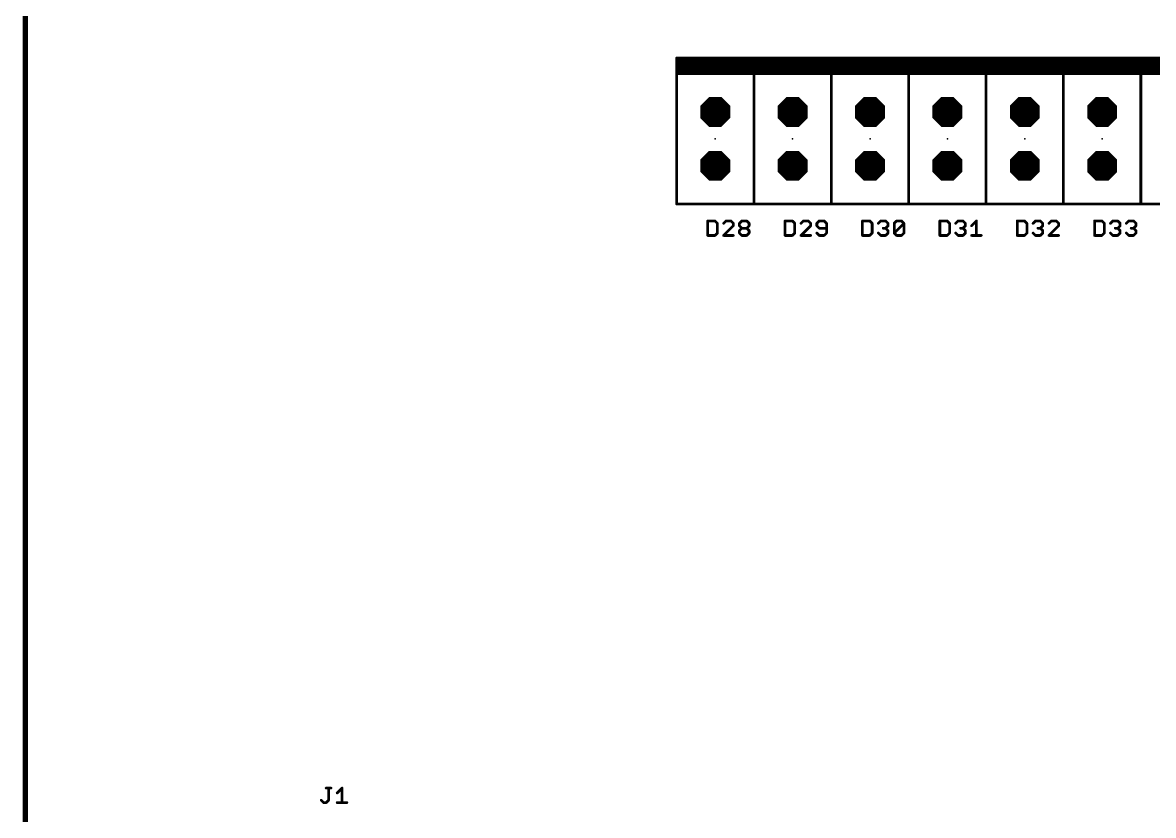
# Model space of a CAD drawing. Extents: x 0 to 426, y 0 to 160.
# Drawn here: x -0.1 to 53.2, y 37.1 to 74.5 of the extents above; entities that cross this region are included whole.
import ezdxf

# ---------------------------------------------------------------- set-up
doc = ezdxf.new("R2010")
doc.units = 0
doc.header["$MEASUREMENT"] = 0
doc.layers.get('0').update_dxf_attribs({"linetype": 'CONTINUOUS'})
for name, color, linetype in [('17', 82, 'CONTINUOUS'), ('20', 7, 'CONTINUOUS'), ('21', 253, 'CONTINUOUS'), ('23', 7, 'CONTINUOUS'), ('25', 253, 'CONTINUOUS')]:
    doc.layers.add(name, color=color, linetype=linetype)

# ---------------------------------------------------------------- blocks, each defined once
blk = doc.blocks.new('OCTAGONP')
at = {"const_width": 0.5}
blk.add_lwpolyline([(-0.25, -0.1036), (-0.25, 0.1036), (-0.1036, 0.25), (0.1036, 0.25), (0.25, 0.1036), (0.25, -0.1036), (0.1036, -0.25), (-0.1036, -0.25), (-0.25, -0.1036), (-0.25, 0.1036)], dxfattribs=at)

msp = doc.modelspace()

# ---------------------------------------------------------------- linework, layer by layer
at = {"layer": '20', "const_width": 0.254}
msp.add_lwpolyline([(0, 155), (0, 5)], dxfattribs=at)
at = {"layer": '21', "const_width": 0.0635}
for points in [[(30.725, 72.8418, 1), (30.725, 72.7782)], [(30.725, 72.8418, 1), (30.725, 72.7782)], [(30.725, 72.7148, 1), (30.725, 72.6513)], [(30.725, 72.5877, 1), (30.725, 72.5242)], [(30.7568, 72.81, 1), (30.6933, 72.81)], [(34.4068, 72.81, 1), (34.3432, 72.81)], [(34.375, 72.8418, 1), (34.375, 72.7782)], [(34.4068, 72.81, 1), (34.3432, 72.81)], [(34.375, 72.8418, 1), (34.375, 72.7782)], [(34.375, 72.7148, 1), (34.375, 72.6513)], [(34.375, 72.5877, 1), (34.375, 72.5242)], [(34.375, 72.7782, 1), (34.375, 72.8418)], [(34.375, 72.7782, 1), (34.375, 72.8418)], [(34.375, 72.6513, 1), (34.375, 72.7148)], [(34.375, 72.5242, 1), (34.375, 72.5877)], [(38.0568, 72.81, 1), (37.9932, 72.81)], [(38.025, 72.8418, 1), (38.025, 72.7782)], [(38.0568, 72.81, 1), (37.9932, 72.81)], [(38.025, 72.8418, 1), (38.025, 72.7782)], [(38.025, 72.7148, 1), (38.025, 72.6513)], [(38.025, 72.5877, 1), (38.025, 72.5242)], [(38.025, 72.7782, 1), (38.025, 72.8418)], [(38.025, 72.7782, 1), (38.025, 72.8418)], [(38.025, 72.6513, 1), (38.025, 72.7148)], [(38.025, 72.5242, 1), (38.025, 72.5877)], [(41.675, 72.8418, 1), (41.675, 72.7782)], [(41.675, 72.8418, 1), (41.675, 72.7782)], [(41.7068, 72.81, 1), (41.6433, 72.81)], [(41.7068, 72.81, 1), (41.6433, 72.81)], [(41.675, 72.7148, 1), (41.675, 72.6513)], [(41.675, 72.5877, 1), (41.675, 72.5242)], [(41.675, 72.7782, 1), (41.675, 72.8418)], [(41.675, 72.7782, 1), (41.675, 72.8418)], [(41.675, 72.6513, 1), (41.675, 72.7148)], [(41.675, 72.5242, 1), (41.675, 72.5877)], [(45.325, 72.8418, 1), (45.325, 72.7782)], [(45.325, 72.8418, 1), (45.325, 72.7782)], [(45.325, 72.7148, 1), (45.325, 72.6513)], [(45.325, 72.5877, 1), (45.325, 72.5242)], [(45.3568, 72.81, 1), (45.2933, 72.81)], [(45.3568, 72.81, 1), (45.2933, 72.81)], [(45.325, 72.7782, 1), (45.325, 72.8418)], [(45.325, 72.7782, 1), (45.325, 72.8418)], [(45.325, 72.6513, 1), (45.325, 72.7148)], [(45.325, 72.5242, 1), (45.325, 72.5877)], [(49.0068, 72.81, 1), (48.9432, 72.81)], [(48.975, 72.8418, 1), (48.975, 72.7782)], [(49.0068, 72.81, 1), (48.9432, 72.81)], [(48.975, 72.8418, 1), (48.975, 72.7782)], [(48.975, 72.7148, 1), (48.975, 72.6513)], [(48.975, 72.5877, 1), (48.975, 72.5242)], [(48.975, 72.7782, 1), (48.975, 72.8418)], [(48.975, 72.7782, 1), (48.975, 72.8418)], [(48.975, 72.6513, 1), (48.975, 72.7148)], [(48.975, 72.5242, 1), (48.975, 72.5877)], [(52.6568, 72.81, 1), (52.5932, 72.81)], [(52.625, 72.8418, 1), (52.625, 72.7782)], [(52.6568, 72.81, 1), (52.5932, 72.81)], [(52.625, 72.8418, 1), (52.625, 72.7782)], [(52.625, 72.7148, 1), (52.625, 72.6513)], [(52.625, 72.5877, 1), (52.625, 72.5242)], [(52.625, 72.7782, 1), (52.625, 72.8418)], [(52.625, 72.7782, 1), (52.625, 72.8418)], [(52.625, 72.6513, 1), (52.625, 72.7148)], [(52.625, 72.5242, 1), (52.625, 72.5877)], [(30.725, 72.4608, 1), (30.725, 72.3972)], [(30.725, 72.3338, 1), (30.725, 72.2703)], [(30.725, 72.2067, 1), (30.725, 72.1432)], [(30.725, 72.1068, 1), (30.725, 72.0433)], [(30.725, 72.1068, 1), (30.725, 72.0433)], [(30.7568, 72.075, 1), (30.6933, 72.075)], [(30.6933, 72.075, 1), (30.7568, 72.075)], [(34.375, 72.4608, 1), (34.375, 72.3972)], [(34.4068, 72.075, 1), (34.3432, 72.075)], [(34.4068, 72.075, 1), (34.3432, 72.075)], [(34.3432, 72.075, 1), (34.4068, 72.075)], [(34.3432, 72.075, 1), (34.4068, 72.075)], [(34.375, 72.3338, 1), (34.375, 72.2703)], [(34.375, 72.2067, 1), (34.375, 72.1432)], [(34.375, 72.1068, 1), (34.375, 72.0433)], [(34.375, 72.1068, 1), (34.375, 72.0433)], [(34.375, 72.3972, 1), (34.375, 72.4608)], [(34.375, 72.2703, 1), (34.375, 72.3338)], [(34.375, 72.1432, 1), (34.375, 72.2067)], [(34.375, 72.0433, 1), (34.375, 72.1068)], [(34.375, 72.0433, 1), (34.375, 72.1068)], [(38.025, 72.4608, 1), (38.025, 72.3972)], [(38.0568, 72.075, 1), (37.9932, 72.075)], [(38.0568, 72.075, 1), (37.9932, 72.075)], [(37.9932, 72.075, 1), (38.0568, 72.075)], [(37.9932, 72.075, 1), (38.0568, 72.075)], [(38.025, 72.3338, 1), (38.025, 72.2703)], [(38.025, 72.2067, 1), (38.025, 72.1432)], [(38.025, 72.1068, 1), (38.025, 72.0433)], [(38.025, 72.1068, 1), (38.025, 72.0433)], [(38.025, 72.3972, 1), (38.025, 72.4608)], [(38.025, 72.2703, 1), (38.025, 72.3338)], [(38.025, 72.1432, 1), (38.025, 72.2067)], [(38.025, 72.0433, 1), (38.025, 72.1068)], [(38.025, 72.0433, 1), (38.025, 72.1068)], [(41.675, 72.4608, 1), (41.675, 72.3972)], [(41.675, 72.3338, 1), (41.675, 72.2703)], [(41.675, 72.2067, 1), (41.675, 72.1432)], [(41.675, 72.1068, 1), (41.675, 72.0433)], [(41.675, 72.1068, 1), (41.675, 72.0433)], [(41.7068, 72.075, 1), (41.6433, 72.075)], [(41.7068, 72.075, 1), (41.6433, 72.075)], [(41.6433, 72.075, 1), (41.7068, 72.075)], [(41.6433, 72.075, 1), (41.7068, 72.075)], [(41.675, 72.3972, 1), (41.675, 72.4608)], [(41.675, 72.2703, 1), (41.675, 72.3338)], [(41.675, 72.1432, 1), (41.675, 72.2067)], [(41.675, 72.0433, 1), (41.675, 72.1068)], [(41.675, 72.0433, 1), (41.675, 72.1068)], [(45.325, 72.4608, 1), (45.325, 72.3972)], [(45.325, 72.3338, 1), (45.325, 72.2703)], [(45.325, 72.2067, 1), (45.325, 72.1432)], [(45.325, 72.1068, 1), (45.325, 72.0433)], [(45.325, 72.1068, 1), (45.325, 72.0433)], [(45.3568, 72.075, 1), (45.2933, 72.075)], [(45.3568, 72.075, 1), (45.2933, 72.075)], [(45.2933, 72.075, 1), (45.3568, 72.075)], [(45.2933, 72.075, 1), (45.3568, 72.075)], [(45.325, 72.3972, 1), (45.325, 72.4608)], [(45.325, 72.2703, 1), (45.325, 72.3338)], [(45.325, 72.1432, 1), (45.325, 72.2067)], [(45.325, 72.0433, 1), (45.325, 72.1068)], [(45.325, 72.0433, 1), (45.325, 72.1068)], [(48.975, 72.4608, 1), (48.975, 72.3972)], [(49.0068, 72.075, 1), (48.9432, 72.075)], [(49.0068, 72.075, 1), (48.9432, 72.075)], [(48.9432, 72.075, 1), (49.0068, 72.075)], [(48.9432, 72.075, 1), (49.0068, 72.075)], [(48.975, 72.3338, 1), (48.975, 72.2703)], [(48.975, 72.2067, 1), (48.975, 72.1432)], [(48.975, 72.1068, 1), (48.975, 72.0433)], [(48.975, 72.1068, 1), (48.975, 72.0433)], [(48.975, 72.3972, 1), (48.975, 72.4608)], [(48.975, 72.2703, 1), (48.975, 72.3338)], [(48.975, 72.1432, 1), (48.975, 72.2067)], [(48.975, 72.0433, 1), (48.975, 72.1068)], [(48.975, 72.0433, 1), (48.975, 72.1068)], [(52.625, 72.4608, 1), (52.625, 72.3972)], [(52.6568, 72.075, 1), (52.5932, 72.075)], [(52.6568, 72.075, 1), (52.5932, 72.075)], [(52.5932, 72.075, 1), (52.6568, 72.075)], [(52.5932, 72.075, 1), (52.6568, 72.075)], [(52.625, 72.3338, 1), (52.625, 72.2703)], [(52.625, 72.2067, 1), (52.625, 72.1432)], [(52.625, 72.1068, 1), (52.625, 72.0433)], [(52.625, 72.1068, 1), (52.625, 72.0433)], [(52.625, 72.3972, 1), (52.625, 72.4608)], [(52.625, 72.2703, 1), (52.625, 72.3338)], [(52.625, 72.1432, 1), (52.625, 72.2067)], [(52.625, 72.0433, 1), (52.625, 72.1068)], [(52.625, 72.0433, 1), (52.625, 72.1068)], [(30.725, 65.9567, 1), (30.725, 65.8932)], [(30.6933, 65.925, 1), (30.7568, 65.925)], [(34.3432, 65.925, 1), (34.4068, 65.925)], [(34.3432, 65.925, 1), (34.4068, 65.925)], [(34.375, 65.9567, 1), (34.375, 65.8932)], [(34.375, 65.8932, 1), (34.375, 65.9567)], [(37.9932, 65.925, 1), (38.0568, 65.925)], [(37.9932, 65.925, 1), (38.0568, 65.925)], [(38.025, 65.9567, 1), (38.025, 65.8932)], [(38.025, 65.8932, 1), (38.025, 65.9567)], [(41.675, 65.9567, 1), (41.675, 65.8932)], [(41.6433, 65.925, 1), (41.7068, 65.925)], [(41.6433, 65.925, 1), (41.7068, 65.925)], [(41.675, 65.8932, 1), (41.675, 65.9567)], [(45.325, 65.9567, 1), (45.325, 65.8932)], [(45.2933, 65.925, 1), (45.3568, 65.925)], [(45.2933, 65.925, 1), (45.3568, 65.925)], [(45.325, 65.8932, 1), (45.325, 65.9567)], [(48.9432, 65.925, 1), (49.0068, 65.925)], [(48.9432, 65.925, 1), (49.0068, 65.925)], [(48.975, 65.9567, 1), (48.975, 65.8932)], [(48.975, 65.8932, 1), (48.975, 65.9567)], [(52.5932, 65.925, 1), (52.6568, 65.925)], [(52.5932, 65.925, 1), (52.6568, 65.925)], [(52.625, 65.9567, 1), (52.625, 65.8932)], [(52.625, 65.8932, 1), (52.625, 65.9567)], [(14.1923, 38.4016, 1), (14.1923, 38.3381)], [(14.3384, 38.3699, 1), (14.2749, 38.3699)], [(14.4211, 38.3381, 1), (14.4211, 38.4016)], [(14.9725, 38.3699, 1), (14.909, 38.3699)], [(14.9632, 38.3474, 1), (14.9183, 38.3923)], [(14.6895, 38.1635, 1), (14.7344, 38.1186)], [(13.986, 37.8203, 1), (13.941, 37.7754)], [(14.0779, 37.7153, 1), (14.0779, 37.6517)], [(14.0554, 37.661, 1), (14.1003, 37.706)], [(14.1698, 37.706, 1), (14.2147, 37.661)], [(14.1923, 37.6517, 1), (14.1923, 37.7153)], [(14.2749, 37.7979, 1), (14.3384, 37.7979)], [(14.3291, 37.7754, 1), (14.2842, 37.8203)], [(14.7119, 37.7153, 1), (14.7119, 37.6517)], [(14.909, 37.6835, 1), (14.9725, 37.6835)], [(15.1695, 37.6517, 1), (15.1695, 37.7153)]]:
    msp.add_lwpolyline(points, format="xyb", dxfattribs=at)
at = {"layer": '21', "const_width": 0.127}
for points in [[(34.375, 72.81), (30.725, 72.81)], [(30.725, 72.81), (30.725, 72.075)], [(34.375, 72.81), (30.725, 72.81)], [(34.375, 72.683), (30.725, 72.683)], [(34.375, 72.556), (30.725, 72.556)], [(34.375, 72.075), (34.375, 72.81)], [(38.025, 72.81), (34.375, 72.81)], [(34.375, 72.81), (34.375, 72.075)], [(38.025, 72.81), (34.375, 72.81)], [(38.025, 72.683), (34.375, 72.683)], [(38.025, 72.556), (34.375, 72.556)], [(38.025, 72.075), (38.025, 72.81)], [(41.675, 72.81), (38.025, 72.81)], [(38.025, 72.81), (38.025, 72.075)], [(41.675, 72.81), (38.025, 72.81)], [(41.675, 72.683), (38.025, 72.683)], [(41.675, 72.556), (38.025, 72.556)], [(41.675, 72.075), (41.675, 72.81)], [(45.325, 72.81), (41.675, 72.81)], [(41.675, 72.81), (41.675, 72.075)], [(45.325, 72.81), (41.675, 72.81)], [(45.325, 72.683), (41.675, 72.683)], [(45.325, 72.556), (41.675, 72.556)], [(45.325, 72.075), (45.325, 72.81)], [(48.975, 72.81), (45.325, 72.81)], [(45.325, 72.81), (45.325, 72.075)], [(48.975, 72.81), (45.325, 72.81)], [(48.975, 72.683), (45.325, 72.683)], [(48.975, 72.556), (45.325, 72.556)], [(48.975, 72.075), (48.975, 72.81)], [(52.625, 72.81), (48.975, 72.81)], [(48.975, 72.81), (48.975, 72.075)], [(52.625, 72.81), (48.975, 72.81)], [(52.625, 72.683), (48.975, 72.683)], [(52.625, 72.556), (48.975, 72.556)], [(52.625, 72.075), (52.625, 72.81)], [(56.275, 72.81), (52.625, 72.81)], [(52.625, 72.81), (52.625, 72.075)], [(56.275, 72.81), (52.625, 72.81)], [(56.275, 72.683), (52.625, 72.683)], [(56.275, 72.556), (52.625, 72.556)], [(34.375, 72.429), (30.725, 72.429)], [(34.375, 72.302), (30.725, 72.302)], [(34.375, 72.175), (30.725, 72.175)], [(30.725, 72.075), (34.375, 72.075)], [(30.725, 65.925), (30.725, 72.075)], [(30.725, 72.075), (34.375, 72.075)], [(38.025, 72.429), (34.375, 72.429)], [(38.025, 72.302), (34.375, 72.302)], [(38.025, 72.175), (34.375, 72.175)], [(34.375, 72.075), (34.375, 65.925)], [(34.375, 72.075), (38.025, 72.075)], [(34.375, 65.925), (34.375, 72.075)], [(34.375, 72.075), (38.025, 72.075)], [(41.675, 72.429), (38.025, 72.429)], [(41.675, 72.302), (38.025, 72.302)], [(41.675, 72.175), (38.025, 72.175)], [(38.025, 72.075), (38.025, 65.925)], [(38.025, 72.075), (41.675, 72.075)], [(38.025, 65.925), (38.025, 72.075)], [(38.025, 72.075), (41.675, 72.075)], [(45.325, 72.429), (41.675, 72.429)], [(45.325, 72.302), (41.675, 72.302)], [(45.325, 72.175), (41.675, 72.175)], [(41.675, 72.075), (41.675, 65.925)], [(41.675, 72.075), (45.325, 72.075)], [(41.675, 65.925), (41.675, 72.075)], [(41.675, 72.075), (45.325, 72.075)], [(48.975, 72.429), (45.325, 72.429)], [(48.975, 72.302), (45.325, 72.302)], [(48.975, 72.175), (45.325, 72.175)], [(45.325, 72.075), (45.325, 65.925)], [(45.325, 72.075), (48.975, 72.075)], [(45.325, 65.925), (45.325, 72.075)], [(45.325, 72.075), (48.975, 72.075)], [(52.625, 72.429), (48.975, 72.429)], [(52.625, 72.302), (48.975, 72.302)], [(52.625, 72.175), (48.975, 72.175)], [(48.975, 72.075), (48.975, 65.925)], [(48.975, 72.075), (52.625, 72.075)], [(48.975, 65.925), (48.975, 72.075)], [(48.975, 72.075), (52.625, 72.075)], [(56.275, 72.429), (52.625, 72.429)], [(56.275, 72.302), (52.625, 72.302)], [(56.275, 72.175), (52.625, 72.175)], [(52.625, 72.075), (52.625, 65.925)], [(52.625, 72.075), (56.275, 72.075)], [(52.625, 65.925), (52.625, 72.075)], [(52.625, 72.075), (56.275, 72.075)], [(34.375, 65.925), (30.725, 65.925)], [(38.025, 65.925), (34.375, 65.925)], [(41.675, 65.925), (38.025, 65.925)], [(45.325, 65.925), (41.675, 65.925)], [(48.975, 65.925), (45.325, 65.925)], [(52.625, 65.925), (48.975, 65.925)], [(56.275, 65.925), (52.625, 65.925)], [(14.1923, 38.3699), (14.4211, 38.3699)], [(14.3067, 37.7979), (14.3067, 38.3699)], [(14.7119, 38.1411), (14.9407, 38.3699)], [(14.9407, 38.3699), (14.9407, 37.6835)], [(13.9635, 37.7979), (14.0779, 37.6835)], [(14.0779, 37.6835), (14.1923, 37.6835)], [(14.1923, 37.6835), (14.3067, 37.7979)], [(14.7119, 37.6835), (15.1695, 37.6835)]]:
    msp.add_lwpolyline(points, dxfattribs=at)
at = {"layer": '23'}
for p in [(32.55, 69), (36.2, 69), (39.85, 69), (43.5, 69), (47.15, 69), (50.8, 69)]:
    msp.add_point(p, dxfattribs=at)
at = {"layer": '25', "const_width": 0.0635}
for points in [[(32.225, 65.1271, 1), (32.1615, 65.1271)], [(32.1933, 65.1588, 1), (32.1933, 65.0953)], [(32.5589, 65.1495, 1), (32.514, 65.1046)], [(32.5364, 65.0953, 1), (32.5364, 65.1588)], [(33.0561, 65.1588, 1), (33.0561, 65.0953)], [(33.0785, 65.1046, 1), (33.0336, 65.1495)], [(33.3073, 65.1495, 1), (33.2624, 65.1046)], [(33.2849, 65.0953, 1), (33.2849, 65.1588)], [(33.8045, 65.1588, 1), (33.8045, 65.0953)], [(33.8269, 65.1046, 1), (33.782, 65.1495)], [(34.0557, 65.1495, 1), (34.0108, 65.1046)], [(34.0333, 65.0953, 1), (34.0333, 65.1588)], [(35.875, 65.1271, 1), (35.8115, 65.1271)], [(35.8433, 65.1588, 1), (35.8433, 65.0953)], [(36.2089, 65.1495, 1), (36.164, 65.1046)], [(36.1864, 65.0953, 1), (36.1864, 65.1588)], [(36.7061, 65.1588, 1), (36.7061, 65.0953)], [(36.7285, 65.1046, 1), (36.6836, 65.1495)], [(36.9573, 65.1495, 1), (36.9124, 65.1046)], [(36.9349, 65.0953, 1), (36.9349, 65.1588)], [(37.4545, 65.1588, 1), (37.4545, 65.0953)], [(37.4769, 65.1046, 1), (37.432, 65.1495)], [(37.7057, 65.1495, 1), (37.6608, 65.1046)], [(37.6833, 65.0953, 1), (37.6833, 65.1588)], [(39.525, 65.1271, 1), (39.4615, 65.1271)], [(39.4933, 65.1588, 1), (39.4933, 65.0953)], [(39.8589, 65.1495, 1), (39.814, 65.1046)], [(39.8364, 65.0953, 1), (39.8364, 65.1588)], [(40.3561, 65.1588, 1), (40.3561, 65.0953)], [(40.3785, 65.1046, 1), (40.3336, 65.1495)], [(40.6073, 65.1495, 1), (40.5624, 65.1046)], [(40.5849, 65.0953, 1), (40.5849, 65.1588)], [(41.1045, 65.1588, 1), (41.1045, 65.0953)], [(41.1269, 65.1046, 1), (41.082, 65.1495)], [(41.3557, 65.1495, 1), (41.3108, 65.1046)], [(41.3333, 65.0953, 1), (41.3333, 65.1588)], [(43.175, 65.1271, 1), (43.1115, 65.1271)], [(43.1433, 65.1588, 1), (43.1433, 65.0953)], [(43.5089, 65.1495, 1), (43.464, 65.1046)], [(43.4864, 65.0953, 1), (43.4864, 65.1588)], [(44.0061, 65.1588, 1), (44.0061, 65.0953)], [(44.0285, 65.1046, 1), (43.9836, 65.1495)], [(44.2573, 65.1495, 1), (44.2124, 65.1046)], [(44.2349, 65.0953, 1), (44.2349, 65.1588)], [(44.9006, 65.1271, 1), (44.8371, 65.1271)], [(44.8913, 65.1046, 1), (44.8464, 65.1495)], [(46.825, 65.1271, 1), (46.7615, 65.1271)], [(46.7933, 65.1588, 1), (46.7933, 65.0953)], [(47.1589, 65.1495, 1), (47.114, 65.1046)], [(47.1364, 65.0953, 1), (47.1364, 65.1588)], [(47.6561, 65.1588, 1), (47.6561, 65.0953)], [(47.6785, 65.1046, 1), (47.6336, 65.1495)], [(47.9073, 65.1495, 1), (47.8624, 65.1046)], [(47.8849, 65.0953, 1), (47.8849, 65.1588)], [(48.4045, 65.1588, 1), (48.4045, 65.0953)], [(48.4269, 65.1046, 1), (48.382, 65.1495)], [(48.6557, 65.1495, 1), (48.6108, 65.1046)], [(48.6333, 65.0953, 1), (48.6333, 65.1588)], [(50.475, 65.1271, 1), (50.4115, 65.1271)], [(50.4433, 65.1588, 1), (50.4433, 65.0953)], [(50.8089, 65.1495, 1), (50.764, 65.1046)], [(50.7864, 65.0953, 1), (50.7864, 65.1588)], [(51.3061, 65.1588, 1), (51.3061, 65.0953)], [(51.3285, 65.1046, 1), (51.2836, 65.1495)], [(51.5573, 65.1495, 1), (51.5124, 65.1046)], [(51.5349, 65.0953, 1), (51.5349, 65.1588)], [(52.0545, 65.1588, 1), (52.0545, 65.0953)], [(52.0769, 65.1046, 1), (52.032, 65.1495)], [(52.3057, 65.1495, 1), (52.2608, 65.1046)], [(52.2833, 65.0953, 1), (52.2833, 65.1588)], [(32.6826, 65.0127, 1), (32.6191, 65.0127)], [(32.6191, 64.5551, 1), (32.6826, 64.5551)], [(32.6284, 64.9902, 1), (32.6733, 65.0351)], [(32.6733, 64.5326, 1), (32.6284, 64.5775)], [(32.9192, 65.0351, 1), (32.9641, 64.9902)], [(33.431, 65.0127, 1), (33.3675, 65.0127)], [(33.3675, 64.8983, 1), (33.431, 64.8983)], [(33.3768, 64.9902, 1), (33.4217, 65.0351)], [(33.4217, 64.8758, 1), (33.3768, 64.9207)], [(33.7218, 65.0127, 1), (33.6583, 65.0127)], [(33.6583, 64.8983, 1), (33.7218, 64.8983)], [(33.7218, 64.6695, 1), (33.6583, 64.6695)], [(33.6583, 64.5551, 1), (33.7218, 64.5551)], [(33.6676, 65.0351, 1), (33.7125, 64.9902)], [(33.7125, 64.9207, 1), (33.6676, 64.8758)], [(33.6676, 64.6919, 1), (33.7125, 64.647)], [(33.7125, 64.5775, 1), (33.6676, 64.5326)], [(33.8045, 64.8156, 1), (33.8045, 64.7521)], [(33.8269, 64.7614, 1), (33.782, 64.8063)], [(33.782, 64.7614, 1), (33.8269, 64.8063)], [(34.0557, 64.8063, 1), (34.0108, 64.7614)], [(34.0108, 64.8063, 1), (34.0557, 64.7614)], [(34.0333, 64.7521, 1), (34.0333, 64.8156)], [(34.1794, 65.0127, 1), (34.1159, 65.0127)], [(34.1159, 64.8983, 1), (34.1794, 64.8983)], [(34.1794, 64.6695, 1), (34.1159, 64.6695)], [(34.1159, 64.5551, 1), (34.1794, 64.5551)], [(34.1252, 64.9902, 1), (34.1701, 65.0351)], [(34.1701, 64.8758, 1), (34.1252, 64.9207)], [(34.1252, 64.647, 1), (34.1701, 64.6919)], [(34.1701, 64.5326, 1), (34.1252, 64.5775)], [(36.3326, 65.0127, 1), (36.2691, 65.0127)], [(36.2691, 64.5551, 1), (36.3326, 64.5551)], [(36.2784, 64.9902, 1), (36.3233, 65.0351)], [(36.3233, 64.5326, 1), (36.2784, 64.5775)], [(36.5692, 65.0351, 1), (36.6141, 64.9902)], [(37.081, 65.0127, 1), (37.0175, 65.0127)], [(37.0175, 64.8983, 1), (37.081, 64.8983)], [(37.0268, 64.9902, 1), (37.0717, 65.0351)], [(37.0717, 64.8758, 1), (37.0268, 64.9207)], [(37.3718, 65.0127, 1), (37.3083, 65.0127)], [(37.3176, 65.0351, 1), (37.3625, 64.9902)], [(37.3625, 64.9207, 1), (37.3176, 64.8758)], [(37.3083, 64.8983, 1), (37.3718, 64.8983)], [(37.3625, 64.5775, 1), (37.3176, 64.5326)], [(37.4545, 64.8156, 1), (37.4545, 64.7521)], [(37.432, 64.7614, 1), (37.4769, 64.8063)], [(37.8294, 65.0127, 1), (37.7659, 65.0127)], [(37.7659, 64.5551, 1), (37.8294, 64.5551)], [(37.7752, 64.9902, 1), (37.8201, 65.0351)], [(37.8201, 64.5326, 1), (37.7752, 64.5775)], [(37.7977, 64.7521, 1), (37.7977, 64.8156)], [(39.9826, 65.0127, 1), (39.9191, 65.0127)], [(39.9191, 64.5551, 1), (39.9826, 64.5551)], [(39.9284, 64.9902, 1), (39.9733, 65.0351)], [(39.9733, 64.5326, 1), (39.9284, 64.5775)], [(40.2192, 65.0351, 1), (40.2641, 64.9902)], [(40.2641, 64.5775, 1), (40.2192, 64.5326)], [(40.4705, 64.8156, 1), (40.4705, 64.7521)], [(40.6073, 64.8063, 1), (40.5624, 64.7614)], [(40.5624, 64.8063, 1), (40.6073, 64.7614)], [(40.5849, 64.7521, 1), (40.5849, 64.8156)], [(40.731, 65.0127, 1), (40.6675, 65.0127)], [(40.6675, 64.8983, 1), (40.731, 64.8983)], [(40.731, 64.6695, 1), (40.6675, 64.6695)], [(40.6675, 64.5551, 1), (40.731, 64.5551)], [(40.6768, 64.9902, 1), (40.7217, 65.0351)], [(40.7217, 64.8758, 1), (40.6768, 64.9207)], [(40.6768, 64.647, 1), (40.7217, 64.6919)], [(40.7217, 64.5326, 1), (40.6768, 64.5775)], [(41.0218, 65.0127, 1), (40.9583, 65.0127)], [(40.9583, 64.5551, 1), (41.0218, 64.5551)], [(40.9676, 65.0351, 1), (41.0125, 64.9902)], [(41.0125, 64.5775, 1), (40.9676, 64.5326)], [(40.9676, 64.5775, 1), (41.0125, 64.5326)], [(41.4794, 65.0127, 1), (41.4159, 65.0127)], [(41.4159, 64.5551, 1), (41.4794, 64.5551)], [(41.4701, 64.9902, 1), (41.4252, 65.0351)], [(41.4252, 64.9902, 1), (41.4701, 65.0351)], [(41.4701, 64.5326, 1), (41.4252, 64.5775)], [(43.6326, 65.0127, 1), (43.5691, 65.0127)], [(43.5691, 64.5551, 1), (43.6326, 64.5551)], [(43.5784, 64.9902, 1), (43.6233, 65.0351)], [(43.6233, 64.5326, 1), (43.5784, 64.5775)], [(43.8692, 65.0351, 1), (43.9141, 64.9902)], [(43.9141, 64.5775, 1), (43.8692, 64.5326)], [(44.1205, 64.8156, 1), (44.1205, 64.7521)], [(44.2573, 64.8063, 1), (44.2124, 64.7614)], [(44.2124, 64.8063, 1), (44.2573, 64.7614)], [(44.2349, 64.7521, 1), (44.2349, 64.8156)], [(44.381, 65.0127, 1), (44.3175, 65.0127)], [(44.3175, 64.8983, 1), (44.381, 64.8983)], [(44.381, 64.6695, 1), (44.3175, 64.6695)], [(44.3175, 64.5551, 1), (44.381, 64.5551)], [(44.3268, 64.9902, 1), (44.3717, 65.0351)], [(44.3717, 64.8758, 1), (44.3268, 64.9207)], [(44.3268, 64.647, 1), (44.3717, 64.6919)], [(44.3717, 64.5326, 1), (44.3268, 64.5775)], [(44.6176, 64.9207, 1), (44.6625, 64.8758)], [(47.2826, 65.0127, 1), (47.2191, 65.0127)], [(47.2191, 64.5551, 1), (47.2826, 64.5551)], [(47.2284, 64.9902, 1), (47.2733, 65.0351)], [(47.2733, 64.5326, 1), (47.2284, 64.5775)], [(47.5192, 65.0351, 1), (47.5641, 64.9902)], [(47.5641, 64.5775, 1), (47.5192, 64.5326)], [(47.7705, 64.8156, 1), (47.7705, 64.7521)], [(47.9073, 64.8063, 1), (47.8624, 64.7614)], [(47.8624, 64.8063, 1), (47.9073, 64.7614)], [(47.8849, 64.7521, 1), (47.8849, 64.8156)], [(48.031, 65.0127, 1), (47.9675, 65.0127)], [(47.9675, 64.8983, 1), (48.031, 64.8983)], [(48.031, 64.6695, 1), (47.9675, 64.6695)], [(47.9675, 64.5551, 1), (48.031, 64.5551)], [(47.9768, 64.9902, 1), (48.0217, 65.0351)], [(48.0217, 64.8758, 1), (47.9768, 64.9207)], [(47.9768, 64.647, 1), (48.0217, 64.6919)], [(48.0217, 64.5326, 1), (47.9768, 64.5775)], [(48.2676, 65.0351, 1), (48.3125, 64.9902)], [(48.7794, 65.0127, 1), (48.7159, 65.0127)], [(48.7159, 64.8983, 1), (48.7794, 64.8983)], [(48.7252, 64.9902, 1), (48.7701, 65.0351)], [(48.7701, 64.8758, 1), (48.7252, 64.9207)], [(50.9326, 65.0127, 1), (50.8691, 65.0127)], [(50.8691, 64.5551, 1), (50.9326, 64.5551)], [(50.8784, 64.9902, 1), (50.9233, 65.0351)], [(50.9233, 64.5326, 1), (50.8784, 64.5775)], [(51.1692, 65.0351, 1), (51.2141, 64.9902)], [(51.2141, 64.5775, 1), (51.1692, 64.5326)], [(51.4205, 64.8156, 1), (51.4205, 64.7521)], [(51.5573, 64.8063, 1), (51.5124, 64.7614)], [(51.5124, 64.8063, 1), (51.5573, 64.7614)], [(51.5349, 64.7521, 1), (51.5349, 64.8156)], [(51.681, 65.0127, 1), (51.6175, 65.0127)], [(51.6175, 64.8983, 1), (51.681, 64.8983)], [(51.681, 64.6695, 1), (51.6175, 64.6695)], [(51.6175, 64.5551, 1), (51.681, 64.5551)], [(51.6268, 64.9902, 1), (51.6717, 65.0351)], [(51.6717, 64.8758, 1), (51.6268, 64.9207)], [(51.6268, 64.647, 1), (51.6717, 64.6919)], [(51.6717, 64.5326, 1), (51.6268, 64.5775)], [(51.9176, 65.0351, 1), (51.9625, 64.9902)], [(51.9625, 64.5775, 1), (51.9176, 64.5326)], [(52.1689, 64.8156, 1), (52.1689, 64.7521)], [(52.3057, 64.8063, 1), (52.2608, 64.7614)], [(52.2608, 64.8063, 1), (52.3057, 64.7614)], [(52.2833, 64.7521, 1), (52.2833, 64.8156)], [(52.4294, 65.0127, 1), (52.3659, 65.0127)], [(52.3659, 64.8983, 1), (52.4294, 64.8983)], [(52.4294, 64.6695, 1), (52.3659, 64.6695)], [(52.3659, 64.5551, 1), (52.4294, 64.5551)], [(52.3752, 64.9902, 1), (52.4201, 65.0351)], [(52.4201, 64.8758, 1), (52.3752, 64.9207)], [(52.3752, 64.647, 1), (52.4201, 64.6919)], [(52.4201, 64.5326, 1), (52.3752, 64.5775)], [(32.1615, 64.4407, 1), (32.225, 64.4407)], [(32.1933, 64.4725, 1), (32.1933, 64.409)], [(32.514, 64.4632, 1), (32.5589, 64.4182)], [(32.5364, 64.409, 1), (32.5364, 64.4725)], [(32.9192, 64.4632, 1), (32.9641, 64.4182)], [(32.9417, 64.4725, 1), (32.9417, 64.409)], [(33.3993, 64.409, 1), (33.3993, 64.4725)], [(33.8045, 64.4725, 1), (33.8045, 64.409)], [(33.782, 64.4182, 1), (33.8269, 64.4632)], [(34.0108, 64.4632, 1), (34.0557, 64.4182)], [(34.0333, 64.409, 1), (34.0333, 64.4725)], [(35.8115, 64.4407, 1), (35.875, 64.4407)], [(35.8433, 64.4725, 1), (35.8433, 64.409)], [(36.164, 64.4632, 1), (36.2089, 64.4182)], [(36.1864, 64.409, 1), (36.1864, 64.4725)], [(36.5692, 64.4632, 1), (36.6141, 64.4182)], [(36.5917, 64.4725, 1), (36.5917, 64.409)], [(37.0493, 64.409, 1), (37.0493, 64.4725)], [(37.4545, 64.4725, 1), (37.4545, 64.409)], [(37.432, 64.4182, 1), (37.4769, 64.4632)], [(37.6608, 64.4632, 1), (37.7057, 64.4182)], [(37.6833, 64.409, 1), (37.6833, 64.4725)], [(39.4933, 64.4725, 1), (39.4933, 64.409)], [(39.4615, 64.4407, 1), (39.525, 64.4407)], [(39.814, 64.4632, 1), (39.8589, 64.4182)], [(39.8364, 64.409, 1), (39.8364, 64.4725)], [(40.3561, 64.4725, 1), (40.3561, 64.409)], [(40.3336, 64.4182, 1), (40.3785, 64.4632)], [(40.5624, 64.4632, 1), (40.6073, 64.4182)], [(40.5849, 64.409, 1), (40.5849, 64.4725)], [(41.1045, 64.4725, 1), (41.1045, 64.409)], [(41.082, 64.4182, 1), (41.1269, 64.4632)], [(41.3108, 64.4632, 1), (41.3557, 64.4182)], [(41.3333, 64.409, 1), (41.3333, 64.4725)], [(43.1115, 64.4407, 1), (43.175, 64.4407)], [(43.1433, 64.4725, 1), (43.1433, 64.409)], [(43.464, 64.4632, 1), (43.5089, 64.4182)], [(43.4864, 64.409, 1), (43.4864, 64.4725)], [(44.0061, 64.4725, 1), (44.0061, 64.409)], [(43.9836, 64.4182, 1), (44.0285, 64.4632)], [(44.2124, 64.4632, 1), (44.2573, 64.4182)], [(44.2349, 64.409, 1), (44.2349, 64.4725)], [(44.6401, 64.4725, 1), (44.6401, 64.409)], [(44.8371, 64.4407, 1), (44.9006, 64.4407)], [(45.0977, 64.409, 1), (45.0977, 64.4725)], [(46.7615, 64.4407, 1), (46.825, 64.4407)], [(46.7933, 64.4725, 1), (46.7933, 64.409)], [(47.114, 64.4632, 1), (47.1589, 64.4182)], [(47.1364, 64.409, 1), (47.1364, 64.4725)], [(47.6561, 64.4725, 1), (47.6561, 64.409)], [(47.6336, 64.4182, 1), (47.6785, 64.4632)], [(47.8624, 64.4632, 1), (47.9073, 64.4182)], [(47.8849, 64.409, 1), (47.8849, 64.4725)], [(48.2676, 64.4632, 1), (48.3125, 64.4182)], [(48.2901, 64.4725, 1), (48.2901, 64.409)], [(48.7477, 64.409, 1), (48.7477, 64.4725)], [(50.4115, 64.4407, 1), (50.475, 64.4407)], [(50.4433, 64.4725, 1), (50.4433, 64.409)], [(50.764, 64.4632, 1), (50.8089, 64.4182)], [(50.7864, 64.409, 1), (50.7864, 64.4725)], [(51.3061, 64.4725, 1), (51.3061, 64.409)], [(51.2836, 64.4182, 1), (51.3285, 64.4632)], [(51.5124, 64.4632, 1), (51.5573, 64.4182)], [(51.5349, 64.409, 1), (51.5349, 64.4725)], [(52.0545, 64.4725, 1), (52.0545, 64.409)], [(52.032, 64.4182, 1), (52.0769, 64.4632)], [(52.2608, 64.4632, 1), (52.3057, 64.4182)], [(52.2833, 64.409, 1), (52.2833, 64.4725)]]:
    msp.add_lwpolyline(points, format="xyb", dxfattribs=at)
at = {"layer": '25', "const_width": 0.127}
for points in [[(32.1933, 65.1271), (32.1933, 64.4407)], [(32.5364, 65.1271), (32.1933, 65.1271)], [(32.6508, 65.0127), (32.5364, 65.1271)], [(33.0561, 65.1271), (32.9417, 65.0127)], [(33.2849, 65.1271), (33.0561, 65.1271)], [(33.3993, 65.0127), (33.2849, 65.1271)], [(33.6901, 65.0127), (33.8045, 65.1271)], [(33.8045, 65.1271), (34.0333, 65.1271)], [(34.0333, 65.1271), (34.1477, 65.0127)], [(35.8433, 65.1271), (35.8433, 64.4407)], [(36.1864, 65.1271), (35.8433, 65.1271)], [(36.3008, 65.0127), (36.1864, 65.1271)], [(36.7061, 65.1271), (36.5917, 65.0127)], [(36.9349, 65.1271), (36.7061, 65.1271)], [(37.0493, 65.0127), (36.9349, 65.1271)], [(37.4545, 65.1271), (37.3401, 65.0127)], [(37.6833, 65.1271), (37.4545, 65.1271)], [(37.7977, 65.0127), (37.6833, 65.1271)], [(39.4933, 65.1271), (39.4933, 64.4407)], [(39.8364, 65.1271), (39.4933, 65.1271)], [(39.9508, 65.0127), (39.8364, 65.1271)], [(40.2417, 65.0127), (40.3561, 65.1271)], [(40.3561, 65.1271), (40.5849, 65.1271)], [(40.5849, 65.1271), (40.6993, 65.0127)], [(40.9901, 65.0127), (41.1045, 65.1271)], [(41.1045, 65.1271), (41.3333, 65.1271)], [(41.3333, 65.1271), (41.4477, 65.0127)], [(43.1433, 65.1271), (43.1433, 64.4407)], [(43.4864, 65.1271), (43.1433, 65.1271)], [(43.6008, 65.0127), (43.4864, 65.1271)], [(43.8917, 65.0127), (44.0061, 65.1271)], [(44.0061, 65.1271), (44.2349, 65.1271)], [(44.2349, 65.1271), (44.3493, 65.0127)], [(44.6401, 64.8983), (44.8689, 65.1271)], [(44.8689, 65.1271), (44.8689, 64.4407)], [(46.7933, 65.1271), (46.7933, 64.4407)], [(47.1364, 65.1271), (46.7933, 65.1271)], [(47.2508, 65.0127), (47.1364, 65.1271)], [(47.5417, 65.0127), (47.6561, 65.1271)], [(47.6561, 65.1271), (47.8849, 65.1271)], [(47.8849, 65.1271), (47.9993, 65.0127)], [(48.4045, 65.1271), (48.2901, 65.0127)], [(48.6333, 65.1271), (48.4045, 65.1271)], [(48.7477, 65.0127), (48.6333, 65.1271)], [(50.4433, 65.1271), (50.4433, 64.4407)], [(50.7864, 65.1271), (50.4433, 65.1271)], [(50.9008, 65.0127), (50.7864, 65.1271)], [(51.1917, 65.0127), (51.3061, 65.1271)], [(51.3061, 65.1271), (51.5349, 65.1271)], [(51.5349, 65.1271), (51.6493, 65.0127)], [(51.9401, 65.0127), (52.0545, 65.1271)], [(52.0545, 65.1271), (52.2833, 65.1271)], [(52.2833, 65.1271), (52.3977, 65.0127)], [(32.5364, 64.4407), (32.6508, 64.5551)], [(32.6508, 64.5551), (32.6508, 65.0127)], [(32.9417, 64.4407), (33.3993, 64.8983)], [(33.3993, 64.8983), (33.3993, 65.0127)], [(33.6901, 64.8983), (33.6901, 65.0127)], [(33.8045, 64.7839), (33.6901, 64.8983)], [(33.6901, 64.6695), (33.8045, 64.7839)], [(33.6901, 64.5551), (33.6901, 64.6695)], [(33.8045, 64.4407), (33.6901, 64.5551)], [(33.8045, 64.7839), (34.0333, 64.7839)], [(34.1477, 64.8983), (34.0333, 64.7839)], [(34.0333, 64.7839), (34.1477, 64.6695)], [(34.1477, 64.5551), (34.0333, 64.4407)], [(34.1477, 65.0127), (34.1477, 64.8983)], [(34.1477, 64.6695), (34.1477, 64.5551)], [(36.1864, 64.4407), (36.3008, 64.5551)], [(36.3008, 64.5551), (36.3008, 65.0127)], [(36.5917, 64.4407), (37.0493, 64.8983)], [(37.0493, 64.8983), (37.0493, 65.0127)], [(37.3401, 65.0127), (37.3401, 64.8983)], [(37.3401, 64.8983), (37.4545, 64.7839)], [(37.3401, 64.5551), (37.4545, 64.4407)], [(37.4545, 64.7839), (37.7977, 64.7839)], [(37.6833, 64.4407), (37.7977, 64.5551)], [(37.7977, 64.5551), (37.7977, 65.0127)], [(39.8364, 64.4407), (39.9508, 64.5551)], [(39.9508, 64.5551), (39.9508, 65.0127)], [(40.3561, 64.4407), (40.2417, 64.5551)], [(40.5849, 64.7839), (40.4705, 64.7839)], [(40.6993, 64.8983), (40.5849, 64.7839)], [(40.5849, 64.7839), (40.6993, 64.6695)], [(40.6993, 64.5551), (40.5849, 64.4407)], [(40.6993, 65.0127), (40.6993, 64.8983)], [(40.6993, 64.6695), (40.6993, 64.5551)], [(40.9901, 64.5551), (40.9901, 65.0127)], [(40.9901, 64.5551), (41.4477, 65.0127)], [(41.1045, 64.4407), (40.9901, 64.5551)], [(41.4477, 64.5551), (41.3333, 64.4407)], [(41.4477, 65.0127), (41.4477, 64.5551)], [(43.4864, 64.4407), (43.6008, 64.5551)], [(43.6008, 64.5551), (43.6008, 65.0127)], [(44.0061, 64.4407), (43.8917, 64.5551)], [(44.2349, 64.7839), (44.1205, 64.7839)], [(44.3493, 64.8983), (44.2349, 64.7839)], [(44.2349, 64.7839), (44.3493, 64.6695)], [(44.3493, 64.5551), (44.2349, 64.4407)], [(44.3493, 65.0127), (44.3493, 64.8983)], [(44.3493, 64.6695), (44.3493, 64.5551)], [(47.1364, 64.4407), (47.2508, 64.5551)], [(47.2508, 64.5551), (47.2508, 65.0127)], [(47.6561, 64.4407), (47.5417, 64.5551)], [(47.8849, 64.7839), (47.7705, 64.7839)], [(47.9993, 64.8983), (47.8849, 64.7839)], [(47.8849, 64.7839), (47.9993, 64.6695)], [(47.9993, 64.5551), (47.8849, 64.4407)], [(47.9993, 65.0127), (47.9993, 64.8983)], [(47.9993, 64.6695), (47.9993, 64.5551)], [(48.2901, 64.4407), (48.7477, 64.8983)], [(48.7477, 64.8983), (48.7477, 65.0127)], [(50.7864, 64.4407), (50.9008, 64.5551)], [(50.9008, 64.5551), (50.9008, 65.0127)], [(51.3061, 64.4407), (51.1917, 64.5551)], [(51.5349, 64.7839), (51.4205, 64.7839)], [(51.6493, 64.8983), (51.5349, 64.7839)], [(51.5349, 64.7839), (51.6493, 64.6695)], [(51.6493, 64.5551), (51.5349, 64.4407)], [(51.6493, 65.0127), (51.6493, 64.8983)], [(51.6493, 64.6695), (51.6493, 64.5551)], [(52.0545, 64.4407), (51.9401, 64.5551)], [(52.2833, 64.7839), (52.1689, 64.7839)], [(52.3977, 64.8983), (52.2833, 64.7839)], [(52.2833, 64.7839), (52.3977, 64.6695)], [(52.3977, 64.5551), (52.2833, 64.4407)], [(52.3977, 65.0127), (52.3977, 64.8983)], [(52.3977, 64.6695), (52.3977, 64.5551)], [(32.1933, 64.4407), (32.5364, 64.4407)], [(33.3993, 64.4407), (32.9417, 64.4407)], [(34.0333, 64.4407), (33.8045, 64.4407)], [(35.8433, 64.4407), (36.1864, 64.4407)], [(37.0493, 64.4407), (36.5917, 64.4407)], [(37.4545, 64.4407), (37.6833, 64.4407)], [(39.4933, 64.4407), (39.8364, 64.4407)], [(40.5849, 64.4407), (40.3561, 64.4407)], [(41.3333, 64.4407), (41.1045, 64.4407)], [(43.1433, 64.4407), (43.4864, 64.4407)], [(44.2349, 64.4407), (44.0061, 64.4407)], [(44.6401, 64.4407), (45.0977, 64.4407)], [(46.7933, 64.4407), (47.1364, 64.4407)], [(47.8849, 64.4407), (47.6561, 64.4407)], [(48.7477, 64.4407), (48.2901, 64.4407)], [(50.4433, 64.4407), (50.7864, 64.4407)], [(51.5349, 64.4407), (51.3061, 64.4407)], [(52.2833, 64.4407), (52.0545, 64.4407)]]:
    msp.add_lwpolyline(points, dxfattribs=at)

# ---------------------------------------------------------------- block references
at = {"layer": '17', "xscale": 1.408, "yscale": 1.408}
for p in [(32.55, 70.27), (32.55, 70.27), (36.2, 70.27), (36.2, 70.27), (39.85, 70.27), (39.85, 70.27), (43.5, 70.27), (43.5, 70.27), (47.15, 70.27), (47.15, 70.27), (50.8, 70.27), (50.8, 70.27)]:
    msp.add_blockref('OCTAGONP', p, dxfattribs=at)
at = {"layer": '17', "xscale": 1.408, "yscale": 1.408, "rotation": 90}
for p in [(32.55, 67.73), (32.55, 67.73), (36.2, 67.73), (36.2, 67.73), (39.85, 67.73), (39.85, 67.73), (43.5, 67.73), (43.5, 67.73), (47.15, 67.73), (47.15, 67.73), (50.8, 67.73), (50.8, 67.73)]:
    msp.add_blockref('OCTAGONP', p, dxfattribs=at)

doc.saveas('drawing.dxf')
